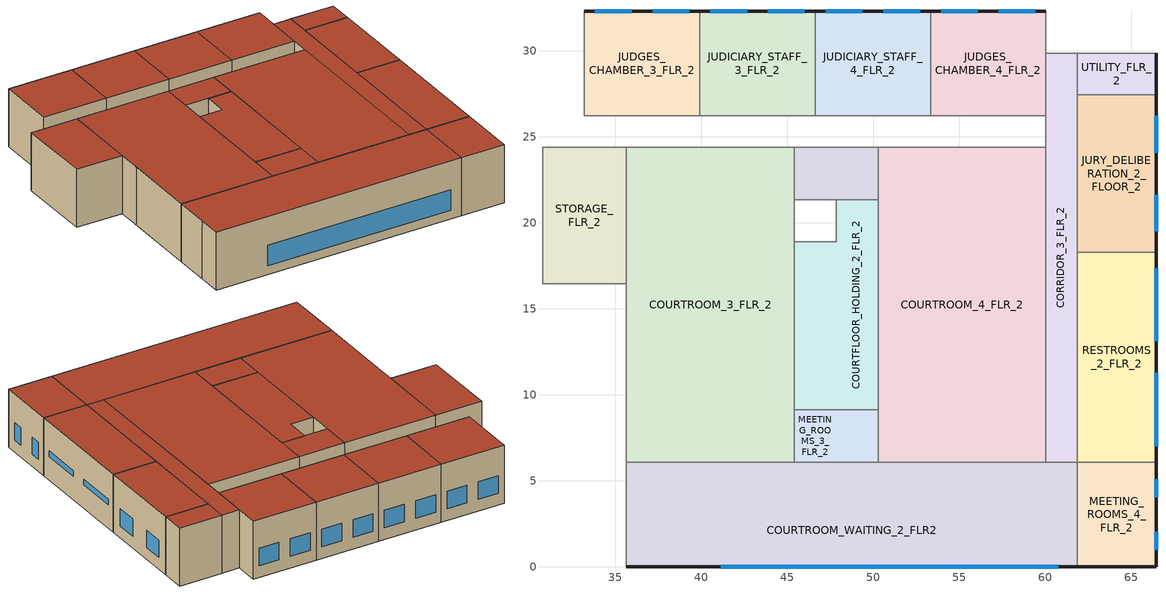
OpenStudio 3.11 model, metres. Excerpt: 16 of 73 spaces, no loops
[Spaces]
COURTROOM_WAITING_2_FLR2
 floor to OFFICE_1_FLR_1: 61.87,4.27 61.87,0 35.66,0 35.66,4.27 z8.53
 floor to CORRIDOR_4_FLR_1: 61.87,6.1 61.87,4.27 35.66,4.27 35.66,6.1 z8.53
 wall outside: 35.66,0 61.87,0 z8.53:14.63
 wall to ELEVATOR_LOBBY_FLR_2: 35.66,6.1 35.66,2.44 z8.53:14.63
 wall to COURTROOM_3_FLR_2: 45.42,6.1 35.66,6.1 z8.53:14.63
 wall to MEETING_ROOMS_3_FLR_2: 50.29,6.1 45.42,6.1 z8.53:14.63
 wall to COURTROOM_4_FLR_2: 60.05,6.1 50.29,6.1 z8.53:14.63
 wall to CORRIDOR_3_FLR_2: 61.87,6.1 60.05,6.1 z8.53:14.63
 wall to MEETING_ROOMS_4_FLR_2: 61.87,0 61.87,6.1 z8.53:14.63
 wall to PUBLIC_ELEVATORS: 35.66,2.44 35.66,0 z8.53:14.63
 window: 41.15,0 60.76,0 z9.45:11.58
 roof outside: 61.87,0 61.87,6.1 35.66,6.1 35.66,0 z14.63
MEETING_ROOMS_4_FLR_2
 floor to OFFICE_2_FLR_1: 66.45,6.1 66.45,0 61.87,0 61.87,6.1 z8.53
 wall outside: 61.87,0 66.45,0 66.45,6.1 z8.53:14.63
 wall to RESTROOMS_2_FLR_2: 66.45,6.1 61.87,6.1 z8.53:14.63
 window: 66.45,0.99 66.45,2.06 / 66.45,4.04 66.45,5.11 z9.75:11.58
 roof outside: 66.45,0 66.45,6.1 61.87,6.1 61.87,0 z14.63
COURTROOM_3_FLR_2
 floor to LAW_LIBRARY_FLR_1: 45.42,24.38 45.42,6.1 35.66,6.1 35.66,24.38 z8.53
 wall to SERVICE_SHAFT: 35.66,16.46 35.66,14.02 z8.53:14.63
 wall to STORAGE_FLR_2: 35.66,24.38 35.66,16.46 z8.53:14.63
 wall to CORRIDOR_2_FLR_2: 45.42,24.38 35.66,24.38 z8.53:14.63
 wall to A/V_EVIDENCE_STORAGE_2_FLR_2: 45.42,21.34 45.42,24.38 z8.53:14.63
 wall to DETENTION_ELEVATOR_2: 45.42,18.9 45.42,21.34 z8.53:14.63
 wall to COURTFLOOR_HOLDING_2_FLR_2: 45.42,9.14 45.42,18.9 z8.53:14.63
 wall to MEETING_ROOMS_3_FLR_2: 45.42,6.1 45.42,9.14 z8.53:14.63
 wall to PUBLIC_STAIRS_FLR_0: 35.66,14.02 35.66,6.1 z8.53:14.63
 roof outside: 45.42,6.1 45.42,24.38 35.66,24.38 35.66,6.1 z14.63
MEETING_ROOMS_3_FLR_2
 floor to LAW_LIBRARY_FLR_1: 47.85,9.14 47.85,6.1 45.42,6.1 45.42,9.14 z8.53
 floor to JURY_ASSEMBLY_FLR_1: 50.29,9.14 50.29,6.1 47.85,6.1 47.85,9.14 z8.53
 wall to COURTFLOOR_HOLDING_2_FLR_2: 50.29,9.14 45.42,9.14 z8.53:14.63
 wall to COURTROOM_4_FLR_2: 50.29,6.1 50.29,9.14 z8.53:14.63
 roof outside: 50.29,6.1 50.29,9.14 45.42,9.14 45.42,6.1 z14.63
COURTROOM_4_FLR_2
 floor to JURY_ASSEMBLY_FLR_1: 60.05,24.38 60.05,6.1 50.29,6.1 50.29,24.38 z8.53
 wall to COURTFLOOR_HOLDING_2_FLR_2: 50.29,21.34 50.29,9.14 z8.53:14.63
 wall to A/V_EVIDENCE_STORAGE_2_FLR_2: 50.29,24.38 50.29,21.34 z8.53:14.63
 wall to CORRIDOR_2_FLR_2: 60.05,24.38 50.29,24.38 z8.53:14.63
 wall to CORRIDOR_3_FLR_2: 60.05,6.1 60.05,24.38 z8.53:14.63
 roof outside: 60.05,6.1 60.05,24.38 50.29,24.38 50.29,6.1 z14.63
CORRIDOR_3_FLR_2
 floor to CORRIDOR_3_FLR_1: 61.87,29.87 61.87,6.1 60.05,6.1 60.05,29.87 z8.53
 wall to CORRIDOR_2_FLR_2: 60.05,26.21 60.05,24.38 z8.53:14.63
 wall to JUDGES_CHAMBER_4_FLR_2: 60.05,29.87 60.05,26.21 z8.53:14.63
 wall to SECONDARY_STAIRS_FLR_0: 61.87,29.87 60.05,29.87 z8.53:14.63
 wall to UTILITY_FLR_2: 61.87,27.43 61.87,29.87 z8.53:14.63
 wall to JURY_DELIBERATION_2_FLOOR_2: 61.87,18.29 61.87,27.43 z8.53:14.63
 wall to RESTROOMS_2_FLR_2: 61.87,6.1 61.87,18.29 z8.53:14.63
 roof outside: 61.87,6.1 61.87,29.87 60.05,29.87 60.05,6.1 z14.63
RESTROOMS_2_FLR_2
 floor to RESTROOMS_2_FLR_1: 66.45,18.29 66.45,6.1 61.87,6.1 61.87,18.29 z8.53
 wall outside: 66.45,6.1 66.45,18.29 z8.53:14.63
 wall to JURY_DELIBERATION_2_FLOOR_2: 66.45,18.29 61.87,18.29 z8.53:14.63
 window: 66.45,13.11 66.45,17.37 / 66.45,7.01 66.45,11.28 z10.97:11.58
 roof outside: 66.45,6.1 66.45,18.29 61.87,18.29 61.87,6.1 z14.63
COURTFLOOR_HOLDING_2_FLR_2
 floor to LAW_LIBRARY_FLR_1: 47.85,18.9 47.85,9.14 45.42,9.14 45.42,18.9 z8.53
 floor to JURY_ASSEMBLY_FLR_1: 50.29,21.34 50.29,9.14 47.85,9.14 47.85,21.34 z8.53
 wall to DETENTION_ELEVATOR_2: 47.85,21.34 47.85,18.9 45.42,18.9 z8.53:14.63
 wall to A/V_EVIDENCE_STORAGE_2_FLR_2: 50.29,21.34 47.85,21.34 z8.53:14.63
 roof outside: 50.29,9.14 50.29,21.34 47.85,21.34 47.85,18.9 45.42,18.9 45.42,9.14 z14.63
STORAGE_FLR_2
 floor to STORAGE_FLR_1: 35.66,24.38 35.66,16.46 30.78,16.46 30.78,24.38 z8.53
 wall to SERVICE_SHAFT: 30.78,16.46 35.66,16.46 z8.53:14.63
 wall to COURTROOM_2_FLR_2: 30.78,24.38 30.78,16.46 z8.53:14.63
 wall to CORRIDOR_2_FLR_2: 35.66,24.38 30.78,24.38 z8.53:14.63
 roof outside: 35.66,16.46 35.66,24.38 30.78,24.38 30.78,16.46 z14.63
JURY_DELIBERATION_2_FLOOR_2
 floor to BREAK_ROOM_FLR_1: 66.45,27.43 66.45,18.29 61.87,18.29 61.87,27.43 z8.53
 wall outside: 66.45,18.29 66.45,27.43 z8.53:14.63
 wall to UTILITY_FLR_2: 66.45,27.43 61.87,27.43 z8.53:14.63
 window: 66.45,19.51 66.45,21.64 / 66.45,24.08 66.45,26.21 z9.75:11.58
 roof outside: 66.45,18.29 66.45,27.43 61.87,27.43 61.87,18.29 z14.63
A/V_EVIDENCE_STORAGE_2_FLR_2
 floor to LAW_LIBRARY_FLR_1: 45.42,24.38 47.85,24.38 47.85,21.34 45.42,21.34 z8.53
 floor to JURY_ASSEMBLY_FLR_1: 50.29,24.38 50.29,21.34 47.85,21.34 47.85,24.38 z8.53
 wall to DETENTION_ELEVATOR_2: 45.42,21.34 47.85,21.34 z8.53:14.63
 wall to CORRIDOR_2_FLR_2: 50.29,24.38 45.42,24.38 z8.53:14.63
 roof outside: 50.29,21.34 50.29,24.38 45.42,24.38 45.42,21.34 z14.63
JUDGES_CHAMBER_3_FLR_2
 floor to COURT_ADMIN_FLR_1: 39.93,32.31 39.93,26.21 33.22,26.21 33.22,32.31 z8.53
 wall outside: 39.93,32.31 33.22,32.31 z8.53:14.63
 wall to JUDICIARY_STAFF_3_FLR_2: 39.93,26.21 39.93,32.31 z8.53:14.63
 wall to CORRIDOR_2_FLR_2: 33.22,26.21 39.93,26.21 z8.53:14.63
 wall to JUDGES_CHAMBER_2_FLR_2: 33.22,32.31 33.22,26.21 z8.53:14.63
 window: 39.32,32.31 37.19,32.31 / 35.97,32.31 33.83,32.31 z9.75:11.58
 roof outside: 39.93,26.21 39.93,32.31 33.22,32.31 33.22,26.21 z14.63
JUDICIARY_STAFF_3_FLR_2
 floor to COURT_ADMIN_FLR_1: 46.63,32.31 46.63,26.21 39.93,26.21 39.93,32.31 z8.53
 wall outside: 46.63,32.31 39.93,32.31 z8.53:14.63
 wall to CORRIDOR_2_FLR_2: 39.93,26.21 46.63,26.21 z8.53:14.63
 wall to JUDICIARY_STAFF_4_FLR_2: 46.63,26.21 46.63,32.31 z8.53:14.63
 window: 46.02,32.31 43.89,32.31 / 42.67,32.31 40.54,32.31 z9.75:11.58
 roof outside: 46.63,26.21 46.63,32.31 39.93,32.31 39.93,26.21 z14.63
JUDICIARY_STAFF_4_FLR_2
 floor to COURT_ADMIN_FLR_1: 53.34,32.31 53.34,26.21 46.63,26.21 46.63,32.31 z8.53
 wall outside: 53.34,32.31 46.63,32.31 z8.53:14.63
 wall to JUDGES_CHAMBER_4_FLR_2: 53.34,26.21 53.34,32.31 z8.53:14.63
 wall to CORRIDOR_2_FLR_2: 46.63,26.21 53.34,26.21 z8.53:14.63
 window: 49.38,32.31 47.24,32.31 / 52.73,32.31 50.6,32.31 z9.75:11.58
 roof outside: 53.34,26.21 53.34,32.31 46.63,32.31 46.63,26.21 z14.63
JUDGES_CHAMBER_4_FLR_2
 floor to COURT_ADMIN_FLR_1: 60.05,32.31 60.05,26.21 53.34,26.21 53.34,32.31 z8.53
 wall outside: 60.05,32.31 53.34,32.31 z8.53:14.63
 wall to CORRIDOR_2_FLR_2: 53.34,26.21 60.05,26.21 z8.53:14.63
 wall to SECONDARY_STAIRS_FLR_0: 60.05,29.87 60.05,32.31 z8.53:14.63
 window: 59.44,32.31 57.3,32.31 / 56.08,32.31 53.95,32.31 z9.75:11.58
 roof outside: 60.05,26.21 60.05,32.31 53.34,32.31 53.34,26.21 z14.63
UTILITY_FLR_2
 floor to UTILITY_FLR_1: 66.45,29.87 66.45,27.43 61.87,27.43 61.87,29.87 z8.53
 wall outside: 66.45,27.43 66.45,29.87 z8.53:14.63
 wall to SECONDARY_STAIRS_FLR_0: 66.45,29.87 61.87,29.87 z8.53:14.63
 roof outside: 66.45,27.43 66.45,29.87 61.87,29.87 61.87,27.43 z14.63
[Building]
-Courthouse-ASHRAE 169-2013-5B created: 2026-08-07 16:11:56 -0400: Nominal Floor to Floor Height {m}=6.76792e-17; Default Construction Set=DOE Ref 1980-2004 - Courthouse - ASHRAE 169-2013-5B; Standards Number of Stories=3; Standards Number of Above Ground Stories=2; Standards Building Type=Courthouse
[Site]
Denver-Aurora-Buckley AFB_CO_USA: Latitude {deg}=39.72; Longitude {deg}=-104.75; Time Zone {hr}=-7; Elevation {m}=1726
[ClimateZones]
Climate Zone Institution Name 1=ASHRAE; Climate Zone Document Name 1=ANSI/ASHRAE Standard 169; Climate Zone Document Year 1=2006; Climate Zone Value 1=5B
[SizingPeriod:DesignDay] Barometric Pressure {Pa}=82237; Rain Indicator=No; Snow Indicator=No; Day of Month=21; Daylight Saving Time Indicator=No; Humidity Condition Type=Wetbulb; Dry-Bulb Temperature Range Modifier Type=DefaultMultipliers
Name | Maximum Dry-Bulb Temperature {C} | Daily Dry-Bulb Temperature Range {deltaC} | Wind Speed {m/s} | Wind Direction {deg} | Month | Day Type | Wetbulb or DewPoint at Maximum Dry-Bulb {C} | Solar Model Indicator | ASHRAE Clear Sky Optical Depth for Beam Irradiance | ASHRAE Clear Sky Optical Depth for Diffuse Irradiance | Sky Clearness
Denver-Aurora-Buckley.AFB_CO_USA Ann Clg .4% Condns DB=>MWB | 33.9 | 14.8 | 3.6 | 30 | 7 | SummerDesignDay | 15 | ASHRAETau | 0.423 | 2.02
Denver-Aurora-Buckley.AFB_CO_USA Ann Clg .4% Condns WB=>MDB | 26.3 | 14.8 | 3.6 | 30 | 7 | SummerDesignDay | 17.9 | ASHRAETau | 0.423 | 2.02
Denver-Aurora-Buckley.AFB_CO_USA Ann Htg 99.6% Condns DB | -17.9 | 0 | 2.5 | 180 | 12 | WinterDesignDay | -17.9 | ASHRAEClearSky |  |  | 0
[Site:WaterMainsTemperature]
Calculation Method=Correlation; Annual Average Outdoor Air Temperature {C}=9.95; Maximum Difference In Monthly Average Outdoor Air Temperatures {deltaC}=23.7; Temperature Multiplier=1; Temperature Offset {deltaC}=0
[Site:GroundTemperature:Shallow]
-0.7, 1.3, 5.2, 8.9, 16, 19.7, 20.7, 18.8, 14.5, 9.1, 3.7, 0.2
[Site:GroundTemperature:Deep]
4.9, 4.6, 5.6, 7, 10.5, 13.2, 14.9, 15.4, 14.3, 12.1, 9.2, 6.7
[Site:GroundTemperature:FCfactorMethod]
January Ground Temperature {C}=7.1; February Ground Temperature {C}=3; March Ground Temperature {C}=-1; April Ground Temperature {C}=0.8; May Ground Temperature {C}=-0.2; June Ground Temperature {C}=4.8; July Ground Temperature {C}=6.1; August Ground Temperature {C}=13.7; September Ground Temperature {C}=22.2; October Ground Temperature {C}=22.7; November Ground Temperature {C}=21.7; December Ground Temperature {C}=18.5
[Construction]
Typical Insulated Exterior Mass Floor: Typical Insulation R-4.75, 4 in. Normalweight Concrete Floor, Typical Carpet Pad
Typical Insulated Exterior Mass Wall R-7.14: 1IN Stucco, 8IN CONCRETE HW RefBldg, Typical Insulation R-4.75, 1/2IN Gypsum
Typical IEAD Roof R-19.61: Roof Membrane, Typical Insulation R-18.49, Metal Roof Surface
Typical Interior Floor: 100mm Normalweight concrete floor, CP02 CARPET PAD
Typical Interior Wall: G01 13mm gypsum board, G01 13mm gypsum board
Typical Interior Ceiling: CP02 CARPET PAD, 100mm Normalweight concrete floor
Typical Insulated Carpeted 6in Slab Floor: 6 in. Normalweight Concrete Floor, Typical Carpet Pad
Typical Insulated Basement Mass Wall R-10.0: Typical Insulation R-8.45, 8 in. Concrete Block Basement Wall
U 0.59 SHGC 0.39 Simple Glazing: U 0.59 SHGC 0.39 Simple Glazing
Typical Insulated Metal Door: F08 Metal surface, Typical Insulation
U 0.88 SHGC 0.16 Sgl Ref-A-L Clr 6mm: REF A CLEAR LO 6MM
Typical Overhead Door: Typical Insulation
Typical Interior Window: Clear 3mm
Typical Interior Door; Typical Interior Partition: G05 25mm wood
InteriorFurnishings: Std Wood 6inch
[Material]
Name | Roughness | Thickness {m} | Conductivity {W/m-K} | Density {kg/m3} | Specific Heat {J/kg-K} | Thermal Absorptance | Solar Absorptance | Visible Absorptance
1IN Stucco | Smooth | 0.0253 | 0.6918 | 1858 | 837 | 0.9 | 0.92 | 0.92
1/2IN Gypsum | Smooth | 0.0127 | 0.16 | 784.9 | 830 | 0.9 | 0.4 | 0.4
Roof Membrane | VeryRough | 0.0095 | 0.16 | 1121.29 | 1460 | 0.9 | 0.7 | 0.7
F08 Metal surface; Metal Roof Surface | Smooth | 0.0008 | 45.28 | 7824 | 500 | 0.9 | 0.7 | 0.7
G05 25mm wood | MediumSmooth | 0.0254 | 0.15 | 608 | 1630 | 0.9 | 0.5 | 0.5
100mm Normalweight concrete floor | MediumSmooth | 0.1016 | 2.31 | 2322 | 832
G01 13mm gypsum board | Smooth | 0.0127 | 0.16 | 800 | 1090 | 0.9 | 0.7 | 0.5
4 in. Normalweight Concrete Floor | MediumRough | 0.1016 | 2.31 | 2322 | 832 | 0.9 | 0.7 | 0.7
8IN CONCRETE HW RefBldg | Rough | 0.2032 | 1.311 | 2240 | 836.8 | 0.9 | 0.7 | 0.7
6 in. Normalweight Concrete Floor | MediumRough | 0.1524 | 2.31 | 2322 | 832 | 0.9 | 0.7 | 0.7
8 in. Concrete Block Basement Wall | MediumRough | 0.2032 | 1.326 | 1842 | 912 | 0.9 | 0.7 | 0.7
Std Wood 6inch | MediumSmooth | 0.15 | 0.12 | 540 | 1210 | 0.9 | 0.7 | 0.7
[Material:NoMass] Roughness=Smooth; Thermal Absorptance=0.9
Name | Thermal Resistance {m2-K/W} | Solar Absorptance | Visible Absorptance
CP02 CARPET PAD | 0.1 | 0.8 | 0.8
Typical Insulation R-4.75 | 0.837294 | 0.7 | 0.7
Typical Carpet Pad | 0.21648 | 0.7 | 0.8
Typical Insulation R-18.49 | 3.25638 | 0.7 | 0.7
Typical Insulation R-8.45 | 1.4881 | 0.7 | 0.7
Typical Insulation | 0.0282222 | 0.7 | 0.7
[WindowMaterial:Glazing] Optical Data Type=SpectralAverage; Infrared Transmittance at Normal Incidence=0; Front Side Infrared Hemispherical Emissivity=0.84; Conductivity {W/m-K}=0.9; Dirt Correction Factor for Solar and Visible Transmittance=1; Solar Diffusing=No
Name | Thickness {m} | Solar Transmittance at Normal Incidence | Front Side Solar Reflectance at Normal Incidence | Back Side Solar Reflectance at Normal Incidence | Visible Transmittance at Normal Incidence | Front Side Visible Reflectance at Normal Incidence | Back Side Visible Reflectance at Normal Incidence | Back Side Infrared Hemispherical Emissivity
Clear 3mm | 0.003 | 0.837 | 0.075 | 0 | 0.898 | 0.081 | 0 | 0.84
REF A CLEAR LO 6MM | 0.006 | 0.066 | 0.341 | 0.493 | 0.08 | 0.41 | 0.37 | 0.4
[DefaultConstructionSet]
DOE Ref 1980-2004 - Courthouse - ASHRAE 169-2013-5B: Default Exterior Surface Constructions=Default Surface Constructions 1; Default Interior Surface Constructions=Default Surface Constructions 2; Default Ground Contact Surface Constructions=Default Surface Constructions 3; Default Exterior SubSurface Constructions=Default Sub Surface Constructions 1; Default Interior SubSurface Constructions=Default Sub Surface Constructions 2; Interior Partition Construction=Typical Interior Partition
[DefaultSurfaceConstructions]
Name | Floor Construction | Wall Construction | Roof Ceiling Construction
Default Surface Constructions 1 | Typical Insulated Exterior Mass Floor | Typical Insulated Exterior Mass Wall R-7.14 | Typical IEAD Roof R-19.61
Default Surface Constructions 2 | Typical Interior Floor | Typical Interior Wall | Typical Interior Ceiling
Default Surface Constructions 3 | Typical Insulated Carpeted 6in Slab Floor | Typical Insulated Basement Mass Wall R-10.0
[DefaultSubSurfaceConstructions]
Name | Fixed Window Construction | Operable Window Construction | Door Construction | Glass Door Construction | Overhead Door Construction | Tubular Daylight Dome Construction | Tubular Daylight Diffuser Construction
Default Sub Surface Constructions 1 | U 0.59 SHGC 0.39 Simple Glazing | U 0.59 SHGC 0.39 Simple Glazing | Typical Insulated Metal Door | U 0.88 SHGC 0.16 Sgl Ref-A-L Clr 6mm | Typical Overhead Door | Typical Interior Window | Typical Interior Window
Default Sub Surface Constructions 2 | Typical Interior Window | Typical Interior Window | Typical Interior Door
[WindowMaterial:SimpleGlazingSystem]
U 0.59 SHGC 0.39 Simple Glazing: U-Factor {W/m2-K}=3.35018; Solar Heat Gain Coefficient=0.39; Visible Transmittance=0.81
[ThermostatSetpoint:DualSetpoint] Heating Setpoint Temperature Schedule=Courthouse HTGSETP; Cooling Setpoint Temperature Schedule=Courthouse CLGSETP
Storage Thermostat 2; Corridor Thermostat 7; Cell Thermostat 3; Courtroom Thermostat 3; Courtroom Thermostat 4; Courtroom Waiting Thermostat 2; Judges Chamber Thermostat 3; Judges Chamber Thermostat 4; Office Thermostat 6; Office Thermostat 7; Jury Deliberation Thermostat 2; Conference Thermostat 4; Conference Thermostat 5; Restrooms Thermostat 4; Storage Thermostat 6; Utility Thermostat 4
[BuildingStory]
Building Story 2: Nominal Z Coordinate {m}=8.5344; Nominal Floor to Floor Height {m}=6.096
[Space] Building Story=Building Story 2
Name | Space Type | Thermal Zone
COURTROOM_WAITING_2_FLR2 | Courtroom Waiting | COURTROOM_WAITING_2_FLR2 ZN
MEETING_ROOMS_4_FLR_2 | Conference | MEETING_ROOMS_4_FLR_2 ZN
COURTROOM_3_FLR_2 | Courtroom | COURTROOM_3_FLR_2 ZN
MEETING_ROOMS_3_FLR_2 | Conference | MEETING_ROOMS_3_FLR_2 ZN
COURTROOM_4_FLR_2 | Courtroom | COURTROOM_4_FLR_2 ZN
CORRIDOR_3_FLR_2 | Corridor | CORRIDOR_3_FLR_2 ZN
RESTROOMS_2_FLR_2 | Restrooms | RESTROOMS_2_FLR_2 ZN
COURTFLOOR_HOLDING_2_FLR_2 | Cell | COURTFLOOR_HOLDING_2_FLR_2 ZN
STORAGE_FLR_2 | Storage | STORAGE_FLR_2 ZN
JURY_DELIBERATION_2_FLOOR_2 | Jury Deliberation | JURY_DELIBERATION_2_FLOOR_2 ZN
A/V_EVIDENCE_STORAGE_2_FLR_2 | Storage | A/V_EVIDENCE_STORAGE_2_FLR_2 ZN
JUDGES_CHAMBER_3_FLR_2 | Judges Chamber | JUDGES_CHAMBER_3_FLR_2 ZN
JUDICIARY_STAFF_3_FLR_2 | Office | JUDICIARY_STAFF_3_FLR_2 ZN
JUDICIARY_STAFF_4_FLR_2 | Office | JUDICIARY_STAFF_4_FLR_2 ZN
JUDGES_CHAMBER_4_FLR_2 | Judges Chamber | JUDGES_CHAMBER_4_FLR_2 ZN
UTILITY_FLR_2 | Utility | UTILITY_FLR_2 ZN
[SpaceType] Standards Building Type=Courthouse
Name | Default Schedule Set | Design Specification Outdoor Air Object | Standards Space Type
Cell | Cell Schedule Set | Cell Ventilation | Cell
Conference | Conference Schedule Set | Conference Ventilation | Conference
Corridor | Corridor Schedule Set | Corridor Ventilation | Corridor
Courtroom | Courtroom Schedule Set | Courtroom Ventilation | Courtroom
Courtroom Waiting | Courtroom Waiting Schedule Set | Courtroom Waiting Ventilation | Courtroom Waiting
Judges Chamber | Judges Chamber Schedule Set | Judges Chamber Ventilation | Judges Chamber
Jury Deliberation | Jury Deliberation Schedule Set | Jury Deliberation Ventilation | Jury Deliberation
Office | Office Schedule Set | Office Ventilation | Office
Restrooms | Restrooms Schedule Set | Restrooms Ventilation | Restrooms
Storage | Storage Schedule Set | Storage Ventilation | Storage
Utility | Utility Schedule Set | Utility Ventilation | Utility
[People:Definition] Number of People Calculation Method=People/Area; Fraction Radiant=0.3; Thermal Comfort Model Type 1=AdaptiveASH55
Name | People per Space Floor Area {person/m2}
Cell People Definition | 0.215278
Conference People Definition; Jury Deliberation People Definition | 0.538196
Courtroom People Definition | 0.753474
Courtroom Waiting People Definition | 0.107639
Judges Chamber People Definition; Office People Definition | 0.0538196
[People] Work Efficiency Schedule=Work Efficiency Schedule; Clothing Insulation Calculation Method=ClothingInsulationSchedule; Clothing Insulation Schedule=Clothing Schedule; Air Velocity Schedule=Air Velocity Schedule; Multiplier=1
Name | People Definition | Space or SpaceType
Cell People | Cell People Definition | Cell
Conference People | Conference People Definition | Conference
Courtroom People | Courtroom People Definition | Courtroom
Courtroom Waiting People | Courtroom Waiting People Definition | Courtroom Waiting
Judges Chamber People | Judges Chamber People Definition | Judges Chamber
Jury Deliberation People | Jury Deliberation People Definition | Jury Deliberation
Office People | Office People Definition | Office
[Lights:Definition] Design Level Calculation Method=Watts/Area; Fraction Radiant=0.7; Fraction Visible=0.2; Return Air Fraction=0
Name | Watts per Space Floor Area {W/m2}
Conference Lights Definition; Jury Deliberation Lights Definition | 19.8056
Corridor Lights Definition | 8.44967
Courtroom Waiting Lights Definition | 21.9584
Judges Chamber Lights Definition; Office Lights Definition | 18.5893
Restrooms Lights Definition | 15.1771
Storage Lights Definition | 13.6702
Utility Lights Definition | 25.349
[Lights] Fraction Replaceable=0
Name | Lights Definition | Space or SpaceType
Conference Lights | Conference Lights Definition | Conference
Corridor Lights | Corridor Lights Definition | Corridor
Courtroom Waiting Lights | Courtroom Waiting Lights Definition | Courtroom Waiting
Judges Chamber Lights | Judges Chamber Lights Definition | Judges Chamber
Jury Deliberation Lights | Jury Deliberation Lights Definition | Jury Deliberation
Office Lights | Office Lights Definition | Office
Restrooms Lights | Restrooms Lights Definition | Restrooms
Storage Lights | Storage Lights Definition | Storage
Utility Lights | Utility Lights Definition | Utility
[ElectricEquipment:Definition] Design Level Calculation Method=Watts/Area; Fraction Latent=0; Fraction Radiant=0.5; Fraction Lost=0
Name | Watts per Space Floor Area {W/m2}
Conference Elec Equip Definition; Jury Deliberation Elec Equip Definition | 10.7639
Corridor Elec Equip Definition | 3.12153
Courtroom Waiting Elec Equip Definition; Restrooms Elec Equip Definition; Utility Elec Equip Definition | 2.90626
Judges Chamber Elec Equip Definition; Office Elec Equip Definition | 9.3646
[ElectricEquipment]
Name | Electric Equipment Definition | Space or SpaceType
Conference Elec Equip | Conference Elec Equip Definition | Conference
Corridor Elec Equip | Corridor Elec Equip Definition | Corridor
Courtroom Waiting Elec Equip | Courtroom Waiting Elec Equip Definition | Courtroom Waiting
Judges Chamber Elec Equip | Judges Chamber Elec Equip Definition | Judges Chamber
Jury Deliberation Elec Equip | Jury Deliberation Elec Equip Definition | Jury Deliberation
Office Elec Equip | Office Elec Equip Definition | Office
Restrooms Elec Equip | Restrooms Elec Equip Definition | Restrooms
Utility Elec Equip | Utility Elec Equip Definition | Utility
[DesignSpecification:OutdoorAir]
Name | Outdoor Air Method | Outdoor Air Flow per Person {m3/s-person} | Outdoor Air Flow per Floor Area {m3/s-m2} | Outdoor Air Flow Air Changes per Hour {1/hr}
Cell Ventilation; Conference Ventilation; Judges Chamber Ventilation; Jury Deliberation Ventilation; Office Ventilation | Sum | 0.00943895
Corridor Ventilation; Utility Ventilation | Sum |  | 0.000254
Courtroom Ventilation | Sum | 0.00799951
Courtroom Waiting Ventilation | Sum | 0.00707921
Restrooms Ventilation |  | 0 | 0 | 0
Storage Ventilation | Sum |  | 0.000762
[DefaultScheduleSet] Electric Equipment Schedule=Courthouse BLDG_EQUIP_SCH
Name | Number of People Schedule | People Activity Level Schedule | Lighting Schedule
Cell Schedule Set | Courthouse CELL_OCC_SCH | Courthouse ACTIVITY_SCH | Courthouse GENERAL_LIGHT_SCH
Conference Schedule Set; Corridor Schedule Set; Office Schedule Set; Restrooms Schedule Set; Storage Schedule Set | Courthouse OFFICE_OCC_SCH | Courthouse ACTIVITY_SCH | Courthouse GENERAL_LIGHT_SCH
Courtroom Schedule Set; Courtroom Waiting Schedule Set | Courthouse COURTROOM_OCC_SCH | Courthouse ACTIVITY_SCH | Courthouse COURTROOM_LIGHT_SCH
Judges Chamber Schedule Set | Courthouse JUDGES_CHAMBER_OCC_SCH | Courthouse ACTIVITY_SCH | Courthouse JUDGES_CHAMBER_LIGHT_SCH
Jury Deliberation Schedule Set | Courthouse JURY_DELIBERATION_OCC_SCH | Courthouse ACTIVITY_SCH | Courthouse JURY_DELIBERATION_LIGHT_SCH
Utility Schedule Set |  |  | Courthouse GENERAL_LIGHT_SCH
[SpaceInfiltration:DesignFlowRate] Design Flow Rate Calculation Method=Flow/ExteriorArea; Flow per Exterior Surface Area {m3/s-m2}=0.000570329; Velocity Term Coefficient=0; Density Basis=Outdoor
Name | Space or SpaceType | Schedule | Constant Term Coefficient | Temperature Term Coefficient | Velocity Squared Term Coefficient
UTILITY_FLR_2 HVAC On Infiltration | UTILITY_FLR_2 | Infiltration HVAC On Schedule | -0.0445 | 0.0055 | 0.0295
UTILITY_FLR_2 HVAC Off Infiltration | UTILITY_FLR_2 | Infiltration HVAC Off Schedule | 0 | 0.0155 | 0.0344
JUDICIARY_STAFF_4_FLR_2 HVAC On Infiltration | JUDICIARY_STAFF_4_FLR_2 | Infiltration HVAC On Schedule | -0.0445 | 0.0055 | 0.0295
JUDICIARY_STAFF_4_FLR_2 HVAC Off Infiltration | JUDICIARY_STAFF_4_FLR_2 | Infiltration HVAC Off Schedule | 0 | 0.0155 | 0.0344
A/V_EVIDENCE_STORAGE_2_FLR_2 HVAC On Infiltration | A/V_EVIDENCE_STORAGE_2_FLR_2 | Infiltration HVAC On Schedule | -0.0445 | 0.0055 | 0.0295
A/V_EVIDENCE_STORAGE_2_FLR_2 HVAC Off Infiltration | A/V_EVIDENCE_STORAGE_2_FLR_2 | Infiltration HVAC Off Schedule | 0 | 0.0155 | 0.0344
JUDICIARY_STAFF_3_FLR_2 HVAC On Infiltration | JUDICIARY_STAFF_3_FLR_2 | Infiltration HVAC On Schedule | -0.0445 | 0.0055 | 0.0295
JUDICIARY_STAFF_3_FLR_2 HVAC Off Infiltration | JUDICIARY_STAFF_3_FLR_2 | Infiltration HVAC Off Schedule | 0 | 0.0155 | 0.0344
JURY_DELIBERATION_2_FLOOR_2 HVAC On Infiltration | JURY_DELIBERATION_2_FLOOR_2 | Infiltration HVAC On Schedule | -0.0445 | 0.0055 | 0.0295
JURY_DELIBERATION_2_FLOOR_2 HVAC Off Infiltration | JURY_DELIBERATION_2_FLOOR_2 | Infiltration HVAC Off Schedule | 0 | 0.0155 | 0.0344
JUDGES_CHAMBER_4_FLR_2 HVAC On Infiltration | JUDGES_CHAMBER_4_FLR_2 | Infiltration HVAC On Schedule | -0.0445 | 0.0055 | 0.0295
JUDGES_CHAMBER_4_FLR_2 HVAC Off Infiltration | JUDGES_CHAMBER_4_FLR_2 | Infiltration HVAC Off Schedule | 0 | 0.0155 | 0.0344
CORRIDOR_3_FLR_2 HVAC On Infiltration | CORRIDOR_3_FLR_2 | Infiltration HVAC On Schedule | -0.0445 | 0.0055 | 0.0295
CORRIDOR_3_FLR_2 HVAC Off Infiltration | CORRIDOR_3_FLR_2 | Infiltration HVAC Off Schedule | 0 | 0.0155 | 0.0344
RESTROOMS_2_FLR_2 HVAC On Infiltration | RESTROOMS_2_FLR_2 | Infiltration HVAC On Schedule | -0.0445 | 0.0055 | 0.0295
RESTROOMS_2_FLR_2 HVAC Off Infiltration | RESTROOMS_2_FLR_2 | Infiltration HVAC Off Schedule | 0 | 0.0155 | 0.0344
JUDGES_CHAMBER_3_FLR_2 HVAC On Infiltration | JUDGES_CHAMBER_3_FLR_2 | Infiltration HVAC On Schedule | -0.0445 | 0.0055 | 0.0295
JUDGES_CHAMBER_3_FLR_2 HVAC Off Infiltration | JUDGES_CHAMBER_3_FLR_2 | Infiltration HVAC Off Schedule | 0 | 0.0155 | 0.0344
MEETING_ROOMS_4_FLR_2 HVAC On Infiltration | MEETING_ROOMS_4_FLR_2 | Infiltration HVAC On Schedule | -0.0445 | 0.0055 | 0.0295
MEETING_ROOMS_4_FLR_2 HVAC Off Infiltration | MEETING_ROOMS_4_FLR_2 | Infiltration HVAC Off Schedule | 0 | 0.0155 | 0.0344
COURTROOM_4_FLR_2 HVAC On Infiltration | COURTROOM_4_FLR_2 | Infiltration HVAC On Schedule | -0.0445 | 0.0055 | 0.0295
COURTROOM_4_FLR_2 HVAC Off Infiltration | COURTROOM_4_FLR_2 | Infiltration HVAC Off Schedule | 0 | 0.0155 | 0.0344
COURTFLOOR_HOLDING_2_FLR_2 HVAC On Infiltration | COURTFLOOR_HOLDING_2_FLR_2 | Infiltration HVAC On Schedule | -0.0445 | 0.0055 | 0.0295
COURTFLOOR_HOLDING_2_FLR_2 HVAC Off Infiltration | COURTFLOOR_HOLDING_2_FLR_2 | Infiltration HVAC Off Schedule | 0 | 0.0155 | 0.0344
COURTROOM_WAITING_2_FLR2 HVAC On Infiltration | COURTROOM_WAITING_2_FLR2 | Infiltration HVAC On Schedule | -0.0445 | 0.0055 | 0.0295
COURTROOM_WAITING_2_FLR2 HVAC Off Infiltration | COURTROOM_WAITING_2_FLR2 | Infiltration HVAC Off Schedule | 0 | 0.0155 | 0.0344
STORAGE_FLR_2 HVAC On Infiltration | STORAGE_FLR_2 | Infiltration HVAC On Schedule | -0.0445 | 0.0055 | 0.0295
STORAGE_FLR_2 HVAC Off Infiltration | STORAGE_FLR_2 | Infiltration HVAC Off Schedule | 0 | 0.0155 | 0.0344
COURTROOM_3_FLR_2 HVAC On Infiltration | COURTROOM_3_FLR_2 | Infiltration HVAC On Schedule | -0.0445 | 0.0055 | 0.0295
COURTROOM_3_FLR_2 HVAC Off Infiltration | COURTROOM_3_FLR_2 | Infiltration HVAC Off Schedule | 0 | 0.0155 | 0.0344
MEETING_ROOMS_3_FLR_2 HVAC On Infiltration | MEETING_ROOMS_3_FLR_2 | Infiltration HVAC On Schedule | -0.0445 | 0.0055 | 0.0295
MEETING_ROOMS_3_FLR_2 HVAC Off Infiltration | MEETING_ROOMS_3_FLR_2 | Infiltration HVAC Off Schedule | 0 | 0.0155 | 0.0344
[ThermalZone] Use Ideal Air Loads=No
Name | Thermostat
A/V_EVIDENCE_STORAGE_2_FLR_2 ZN | Storage Thermostat 2
CORRIDOR_3_FLR_2 ZN | Corridor Thermostat 7
COURTFLOOR_HOLDING_2_FLR_2 ZN | Cell Thermostat 3
COURTROOM_3_FLR_2 ZN | Courtroom Thermostat 3
COURTROOM_4_FLR_2 ZN | Courtroom Thermostat 4
COURTROOM_WAITING_2_FLR2 ZN | Courtroom Waiting Thermostat 2
JUDGES_CHAMBER_3_FLR_2 ZN | Judges Chamber Thermostat 3
JUDGES_CHAMBER_4_FLR_2 ZN | Judges Chamber Thermostat 4
JUDICIARY_STAFF_3_FLR_2 ZN | Office Thermostat 6
JUDICIARY_STAFF_4_FLR_2 ZN | Office Thermostat 7
JURY_DELIBERATION_2_FLOOR_2 ZN | Jury Deliberation Thermostat 2
MEETING_ROOMS_3_FLR_2 ZN | Conference Thermostat 4
MEETING_ROOMS_4_FLR_2 ZN | Conference Thermostat 5
RESTROOMS_2_FLR_2 ZN | Restrooms Thermostat 4
STORAGE_FLR_2 ZN | Storage Thermostat 6
UTILITY_FLR_2 ZN | Utility Thermostat 4
[InternalMass:Definition]
Internal Mass Definition 1: Construction=InteriorFurnishings; Design Level Calculation Method=SurfaceArea/Area; Surface Area per Space Floor Area=2
[InternalMass] Internal Mass Definition=Internal Mass Definition 1; Multiplier=1
Name | Space or SpaceType
UTILITY_FLR_2 Mass | UTILITY_FLR_2
JUDICIARY_STAFF_4_FLR_2 Mass | JUDICIARY_STAFF_4_FLR_2
A/V_EVIDENCE_STORAGE_2_FLR_2 Mass | A/V_EVIDENCE_STORAGE_2_FLR_2
JUDICIARY_STAFF_3_FLR_2 Mass | JUDICIARY_STAFF_3_FLR_2
JURY_DELIBERATION_2_FLOOR_2 Mass | JURY_DELIBERATION_2_FLOOR_2
JUDGES_CHAMBER_4_FLR_2 Mass | JUDGES_CHAMBER_4_FLR_2
CORRIDOR_3_FLR_2 Mass | CORRIDOR_3_FLR_2
RESTROOMS_2_FLR_2 Mass | RESTROOMS_2_FLR_2
JUDGES_CHAMBER_3_FLR_2 Mass | JUDGES_CHAMBER_3_FLR_2
MEETING_ROOMS_4_FLR_2 Mass | MEETING_ROOMS_4_FLR_2
COURTROOM_4_FLR_2 Mass | COURTROOM_4_FLR_2
COURTFLOOR_HOLDING_2_FLR_2 Mass | COURTFLOOR_HOLDING_2_FLR_2
COURTROOM_WAITING_2_FLR2 Mass | COURTROOM_WAITING_2_FLR2
STORAGE_FLR_2 Mass | STORAGE_FLR_2
COURTROOM_3_FLR_2 Mass | COURTROOM_3_FLR_2
MEETING_ROOMS_3_FLR_2 Mass | MEETING_ROOMS_3_FLR_2
[Schedule:Ruleset]
Name | Default Day Schedule | Summer Design Day Schedule | Winter Design Day Schedule
Clothing Schedule | Clothing Schedule Default Winter Clothes
Air Velocity Schedule | Air Velocity Schedule Default
Work Efficiency Schedule | Work Efficiency Schedule Default
Courthouse OFFICE_OCC_SCH | Schedule Day 1
Courthouse ACTIVITY_SCH | Courthouse ACTIVITY_SCH Default | Courthouse ACTIVITY_SCH Summer Design Day | Courthouse ACTIVITY_SCH Winter Design Day
Courthouse GENERAL_LIGHT_SCH | Schedule Day 4
Courthouse BLDG_EQUIP_SCH | Schedule Day 5 | Courthouse BLDG_EQUIP_SCH Summer Design Day | Courthouse BLDG_EQUIP_SCH Winter Design Day
Courthouse HTGSETP | Courthouse HTGSETP Default | Courthouse HTGSETP Summer Design Day | Courthouse HTGSETP Winter Design Day
Courthouse CLGSETP | Courthouse CLGSETP Default | Courthouse CLGSETP Summer Design Day | Courthouse CLGSETP Winter Design Day
Courthouse CELL_OCC_SCH | Schedule Day 12
Courthouse COURTROOM_OCC_SCH | Schedule Day 13 | Courthouse COURTROOM_OCC_SCH Summer Design Day | Courthouse COURTROOM_OCC_SCH Winter Design Day
Courthouse COURTROOM_LIGHT_SCH | Schedule Day 16
Courthouse JUDGES_CHAMBER_OCC_SCH | Schedule Day 17
Courthouse JUDGES_CHAMBER_LIGHT_SCH | Schedule Day 18
Courthouse JURY_DELIBERATION_OCC_SCH | Schedule Day 21
Courthouse JURY_DELIBERATION_LIGHT_SCH | Schedule Day 22
Infiltration HVAC On Schedule | Courthouse HVACOperationSched Default 1 | Courthouse HVACOperationSched Summer Design Day 1 | Courthouse HVACOperationSched Winter Design Day 1
Infiltration HVAC Off Schedule | Courthouse HVACOperationSched Default inverted | Courthouse HVACOperationSched Summer Design Day inverted 1 | Courthouse HVACOperationSched Winter Design Day inverted 1
[Schedule:Day]
Clothing Schedule Default Winter Clothes; Courthouse HVACOperationSched Default inverted: 24, 0, 1
Clothing Schedule Summer Clothes: 24, 0, 0.5
Air Velocity Schedule Default: 24, 0, 0.2
Work Efficiency Schedule Default; Schedule Day 1; Schedule Day 4; Schedule Day 5; Schedule Day 12; Schedule Day 13; Schedule Day 16; Schedule Day 17; Schedule Day 18; Schedule Day 21; Schedule Day 22: 24, 0, 0
Courthouse OFFICE_OCC_SCH Sat|Sun|Hol Day; Courthouse BLDG_EQUIP_SCH Winter Design Day; Courthouse CELL_OCC_SCH Sat|Sun|Hol Day; Courthouse COURTROOM_OCC_SCH Sat|Sun|Hol Day; Courthouse JUDGES_CHAMBER_OCC_SCH Sat|Sun|Hol Day; Courthouse JURY_DELIBERATION_OCC_SCH Fri|Sat|Sun|Hol Day; Courthouse HVACOperationSched Default 1: No, 24, 0, 0
Courthouse OFFICE_OCC_SCH Wkdy Day: No, 7, 0, 0, 8, 0, 0.25, 9, 0, 0.75, 12, 0, 0.9, 13, 0, 0.5, 14, 0, 0.75, 17, 0, 0.9, 18, 0, 0.5, 24, 0, 0
Courthouse ACTIVITY_SCH Default; Courthouse ACTIVITY_SCH Winter Design Day; Courthouse ACTIVITY_SCH Summer Design Day: No, 24, 0, 120
Courthouse GENERAL_LIGHT_SCH Sat|Sun|Hol Day; Courthouse COURTROOM_LIGHT_SCH Sat|Sun|Hol Day; Courthouse JUDGES_CHAMBER_LIGHT_SCH Sat|Sun|Hol Day; Courthouse JURY_DELIBERATION_LIGHT_SCH Fri|Sat|Sun|Hol Day: No, 24, 0, 0.05
Courthouse GENERAL_LIGHT_SCH Wkdy Day; Courthouse COURTROOM_LIGHT_SCH Wkdy Day: No, 7, 0, 0.05, 19, 0, 1, 24, 0, 0.05
Courthouse BLDG_EQUIP_SCH Sat Day: No, 6, 0, 0.238136, 8, 0, 0.384143, 12, 0, 0.480179, 17, 0, 0.336125, 19, 0, 0.288107, 24, 0, 0.238136
Courthouse BLDG_EQUIP_SCH Summer Design Day: No, 24, 0, 1
Courthouse BLDG_EQUIP_SCH Sun Day: No, 6, 0, 0.238136, 18, 0, 0.288107, 24, 0, 0.238136
Courthouse BLDG_EQUIP_SCH Wkdy Day: No, 6, 0, 0.317515, 8, 0, 0.384143, 12, 0, 0.864322, 13, 0, 0.768286, 17, 0, 0.864322, 18, 0, 0.480179, 24, 0, 0.384143
Courthouse HTGSETP Default: No, 6, 0, 15.6, 22, 0, 21, 24, 0, 15.6
Courthouse HTGSETP Summer Design Day; Courthouse HTGSETP SmrDsn|Sun Day: No, 24, 0, 15.6
Courthouse HTGSETP Winter Design Day: No, 24, 0, 21
Courthouse CLGSETP Default; Courthouse CLGSETP Summer Design Day: No, 6, 0, 26.7, 22, 0, 24, 24, 0, 26.7
Courthouse CLGSETP Sat Day: No, 6, 0, 26.7, 18, 0, 24, 24, 0, 26.7
Courthouse CLGSETP Winter Design Day; Courthouse CLGSETP WntrDsn|Sun Day: No, 24, 0, 26.7
Courthouse CELL_OCC_SCH Wkdy Day: No, 7, 0, 0, 17, 0, 0.75, 24, 0, 0
Courthouse COURTROOM_OCC_SCH Mon|Fri Day: No, 9, 0, 0, 13, 0, 0.391, 14, 0, 0, 16, 0, 0.391, 19, 0, 0.293, 24, 0, 0
Courthouse COURTROOM_OCC_SCH Thu Day: No, 9, 0, 0, 13, 0, 0.434, 14, 0, 0, 19, 0, 0.391, 24, 0, 0
Courthouse COURTROOM_OCC_SCH Tue Day: No, 9, 0, 0, 13, 0, 0.458, 14, 0, 0, 19, 0, 0.417, 24, 0, 0
Courthouse COURTROOM_OCC_SCH Wed Day: No, 9, 0, 0, 13, 0, 0.356, 14, 0, 0, 19, 0, 0.417, 24, 0, 0
Courthouse COURTROOM_OCC_SCH Winter Design Day; Courthouse COURTROOM_OCC_SCH Summer Design Day: No, 9, 0, 0, 13, 0, 1, 14, 0, 0, 19, 0, 0.5, 24, 0, 0
Courthouse JUDGES_CHAMBER_OCC_SCH Wkdy Day: No, 7, 0, 0, 18, 0, 0.6, 24, 0, 0
Courthouse JUDGES_CHAMBER_LIGHT_SCH Wkdy Day: No, 7, 0, 0.05, 19, 0, 0.8, 24, 0, 0.05
Courthouse JURY_DELIBERATION_OCC_SCH Mon Day: No, 10, 0, 0, 11, 0, 1, 24, 0, 0
Courthouse JURY_DELIBERATION_OCC_SCH Tue Day: No, 8, 0, 0, 9, 0, 0.52, 12, 0, 0, 13, 0, 0.373, 24, 0, 0
Courthouse JURY_DELIBERATION_OCC_SCH Wed|Thu Day: No, 8, 0, 0, 15, 0, 0.52, 24, 0, 0
Courthouse JURY_DELIBERATION_LIGHT_SCH Mon Day: No, 10, 0, 0.05, 11, 0, 1, 24, 0, 0.05
Courthouse JURY_DELIBERATION_LIGHT_SCH Tue Day: No, 8, 0, 0.05, 13, 0, 1, 24, 0, 0.05
Courthouse JURY_DELIBERATION_LIGHT_SCH Wed|Thu Day: No, 7, 0, 0.05, 15, 0, 1, 24, 0, 0.05
Courthouse HVACOperationSched Summer Design Day 1; Courthouse HVACOperationSched SmrDsn|Wkdy Day 1: No, 6, 0, 0, 22, 0, 1, 24, 0, 0
Courthouse HVACOperationSched Winter Design Day 1; Courthouse HVACOperationSched WntrDsn|Sat Day 1: No, 6, 0, 0, 18, 0, 1, 24, 0, 0
Courthouse HVACOperationSched Summer Design Day inverted 1; Courthouse HVACOperationSched SmrDsn|Wkdy Day inverted 1: 6, 0, 1, 22, 0, 0, 24, 0, 1
Courthouse HVACOperationSched Winter Design Day inverted 1; Courthouse HVACOperationSched WntrDsn|Sat Day inverted 1: 6, 0, 1, 18, 0, 0, 24, 0, 1
[Schedule:Rule]
Name | Schedule Ruleset | Rule Order | Day Schedule | Date Specification Type | Start Month | Start Day | End Month | End Day | Apply Sunday | Apply Saturday | Apply Monday | Apply Tuesday | Apply Wednesday | Apply Thursday | Apply Friday
Schedule Rule 1 | Clothing Schedule | 0 | Clothing Schedule Summer Clothes | DateRange | 5 | 1 | 9 | 30
Schedule Rule 2 | Courthouse OFFICE_OCC_SCH | 1 | Courthouse OFFICE_OCC_SCH Sat|Sun|Hol Day | DateRange | 1 | 1 | 12 | 31 | Yes | Yes
Schedule Rule 3 | Courthouse OFFICE_OCC_SCH | 0 | Courthouse OFFICE_OCC_SCH Wkdy Day | DateRange | 1 | 1 | 12 | 31 |  |  | Yes | Yes | Yes | Yes | Yes
Schedule Rule 4 | Courthouse GENERAL_LIGHT_SCH | 1 | Courthouse GENERAL_LIGHT_SCH Sat|Sun|Hol Day | DateRange | 1 | 1 | 12 | 31 | Yes | Yes
Schedule Rule 5 | Courthouse GENERAL_LIGHT_SCH | 0 | Courthouse GENERAL_LIGHT_SCH Wkdy Day | DateRange | 1 | 1 | 12 | 31 |  |  | Yes | Yes | Yes | Yes | Yes
Schedule Rule 6 | Courthouse BLDG_EQUIP_SCH | 2 | Courthouse BLDG_EQUIP_SCH Sat Day | DateRange | 1 | 1 | 12 | 31 |  | Yes
Schedule Rule 7 | Courthouse BLDG_EQUIP_SCH | 1 | Courthouse BLDG_EQUIP_SCH Sun Day | DateRange | 1 | 1 | 12 | 31 | Yes
Schedule Rule 8 | Courthouse BLDG_EQUIP_SCH | 0 | Courthouse BLDG_EQUIP_SCH Wkdy Day | DateRange | 1 | 1 | 12 | 31 |  |  | Yes | Yes | Yes | Yes | Yes
Schedule Rule 9 | Courthouse HTGSETP | 0 | Courthouse HTGSETP SmrDsn|Sun Day | DateRange | 1 | 1 | 12 | 31 | Yes
Schedule Rule 10 | Courthouse CLGSETP | 1 | Courthouse CLGSETP Sat Day | DateRange | 1 | 1 | 12 | 31 |  | Yes
Schedule Rule 11 | Courthouse CLGSETP | 0 | Courthouse CLGSETP WntrDsn|Sun Day | DateRange | 1 | 1 | 12 | 31 | Yes
Schedule Rule 12 | Courthouse CELL_OCC_SCH | 1 | Courthouse CELL_OCC_SCH Sat|Sun|Hol Day | DateRange | 1 | 1 | 12 | 31 | Yes | Yes
Schedule Rule 13 | Courthouse CELL_OCC_SCH | 0 | Courthouse CELL_OCC_SCH Wkdy Day | DateRange | 1 | 1 | 12 | 31 |  |  | Yes | Yes | Yes | Yes | Yes
Schedule Rule 14 | Courthouse COURTROOM_OCC_SCH | 4 | Courthouse COURTROOM_OCC_SCH Mon|Fri Day | DateRange | 1 | 1 | 12 | 31 |  |  | Yes |  |  |  | Yes
Schedule Rule 15 | Courthouse COURTROOM_OCC_SCH | 3 | Courthouse COURTROOM_OCC_SCH Sat|Sun|Hol Day | DateRange | 1 | 1 | 12 | 31 | Yes | Yes
Schedule Rule 16 | Courthouse COURTROOM_OCC_SCH | 2 | Courthouse COURTROOM_OCC_SCH Thu Day | DateRange | 1 | 1 | 12 | 31 |  |  |  |  |  | Yes
Schedule Rule 17 | Courthouse COURTROOM_OCC_SCH | 1 | Courthouse COURTROOM_OCC_SCH Tue Day | DateRange | 1 | 1 | 12 | 31 |  |  |  | Yes
Schedule Rule 18 | Courthouse COURTROOM_OCC_SCH | 0 | Courthouse COURTROOM_OCC_SCH Wed Day | DateRange | 1 | 1 | 12 | 31 |  |  |  |  | Yes
Schedule Rule 19 | Courthouse COURTROOM_LIGHT_SCH | 1 | Courthouse COURTROOM_LIGHT_SCH Sat|Sun|Hol Day | DateRange | 1 | 1 | 12 | 31 | Yes | Yes
Schedule Rule 20 | Courthouse COURTROOM_LIGHT_SCH | 0 | Courthouse COURTROOM_LIGHT_SCH Wkdy Day | DateRange | 1 | 1 | 12 | 31 |  |  | Yes | Yes | Yes | Yes | Yes
Schedule Rule 21 | Courthouse JUDGES_CHAMBER_OCC_SCH | 1 | Courthouse JUDGES_CHAMBER_OCC_SCH Sat|Sun|Hol Day | DateRange | 1 | 1 | 12 | 31 | Yes | Yes
Schedule Rule 22 | Courthouse JUDGES_CHAMBER_OCC_SCH | 0 | Courthouse JUDGES_CHAMBER_OCC_SCH Wkdy Day | DateRange | 1 | 1 | 12 | 31 |  |  | Yes | Yes | Yes | Yes | Yes
Schedule Rule 23 | Courthouse JUDGES_CHAMBER_LIGHT_SCH | 1 | Courthouse JUDGES_CHAMBER_LIGHT_SCH Sat|Sun|Hol Day | DateRange | 1 | 1 | 12 | 31 | Yes | Yes
Schedule Rule 24 | Courthouse JUDGES_CHAMBER_LIGHT_SCH | 0 | Courthouse JUDGES_CHAMBER_LIGHT_SCH Wkdy Day | DateRange | 1 | 1 | 12 | 31 |  |  | Yes | Yes | Yes | Yes | Yes
Schedule Rule 31 | Courthouse JURY_DELIBERATION_OCC_SCH | 3 | Courthouse JURY_DELIBERATION_OCC_SCH Fri|Sat|Sun|Hol Day | DateRange | 1 | 1 | 12 | 31 | Yes | Yes |  |  |  |  | Yes
Schedule Rule 32 | Courthouse JURY_DELIBERATION_OCC_SCH | 2 | Courthouse JURY_DELIBERATION_OCC_SCH Mon Day | DateRange | 1 | 1 | 12 | 31 |  |  | Yes
Schedule Rule 33 | Courthouse JURY_DELIBERATION_OCC_SCH | 1 | Courthouse JURY_DELIBERATION_OCC_SCH Tue Day | DateRange | 1 | 1 | 12 | 31 |  |  |  | Yes
Schedule Rule 34 | Courthouse JURY_DELIBERATION_OCC_SCH | 0 | Courthouse JURY_DELIBERATION_OCC_SCH Wed|Thu Day | DateRange | 1 | 1 | 12 | 31 |  |  |  |  | Yes | Yes
Schedule Rule 35 | Courthouse JURY_DELIBERATION_LIGHT_SCH | 3 | Courthouse JURY_DELIBERATION_LIGHT_SCH Fri|Sat|Sun|Hol Day | DateRange | 1 | 1 | 12 | 31 | Yes | Yes |  |  |  |  | Yes
Schedule Rule 36 | Courthouse JURY_DELIBERATION_LIGHT_SCH | 2 | Courthouse JURY_DELIBERATION_LIGHT_SCH Mon Day | DateRange | 1 | 1 | 12 | 31 |  |  | Yes
Schedule Rule 37 | Courthouse JURY_DELIBERATION_LIGHT_SCH | 1 | Courthouse JURY_DELIBERATION_LIGHT_SCH Tue Day | DateRange | 1 | 1 | 12 | 31 |  |  |  | Yes
Schedule Rule 38 | Courthouse JURY_DELIBERATION_LIGHT_SCH | 0 | Courthouse JURY_DELIBERATION_LIGHT_SCH Wed|Thu Day | DateRange | 1 | 1 | 12 | 31 |  |  |  |  | Yes | Yes
Schedule Rule 45 | Infiltration HVAC On Schedule | 0 | Courthouse HVACOperationSched WntrDsn|Sat Day 1 | DateRange | 1 | 1 | 12 | 31 |  | Yes
Schedule Rule 46 | Infiltration HVAC On Schedule | 1 | Courthouse HVACOperationSched SmrDsn|Wkdy Day 1 | DateRange | 1 | 1 | 12 | 31 |  |  | Yes | Yes | Yes | Yes | Yes
Courthouse HVACOperationSched WntrDsn|Sat Day inverted Rule | Infiltration HVAC Off Schedule | 1 | Courthouse HVACOperationSched WntrDsn|Sat Day inverted 1 |  |  |  |  |  | No | Yes | No | No | No | No | No
Courthouse HVACOperationSched SmrDsn|Wkdy Day inverted Rule | Infiltration HVAC Off Schedule | 0 | Courthouse HVACOperationSched SmrDsn|Wkdy Day inverted 1 |  |  |  |  |  | No | No | Yes | Yes | Yes | Yes | Yes
